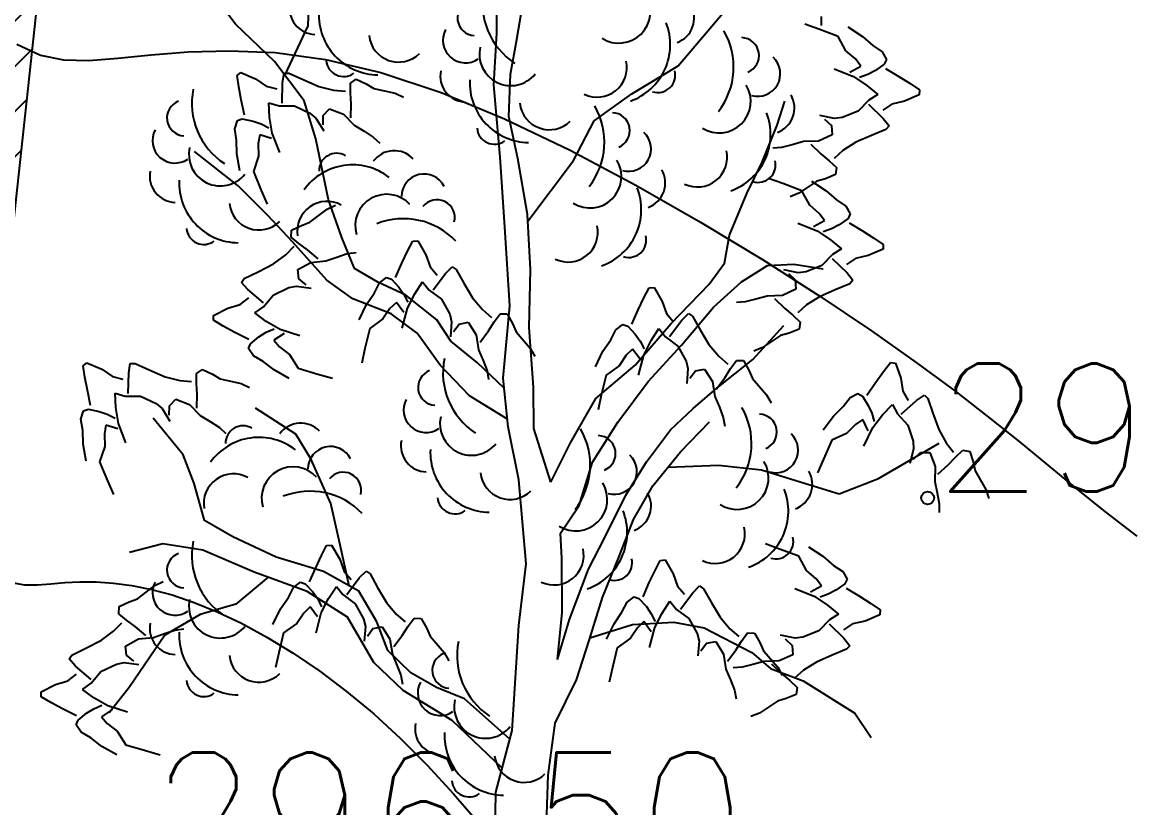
# Model space of a CAD drawing. Extents: x 524954 to 526204, y 9523489 to 9524010.
# Drawn here: x 525961.17 to 525969.87, y 9523764.31 to 9523770.45 of the extents above; entities that cross this region are included whole.
import ezdxf

# ---------------------------------------------------------------- set-up
doc = ezdxf.new("R2010")
doc.units = 0
doc.header["$PDMODE"] = 33
doc.header["$PDSIZE"] = 0.1
doc.linetypes.add('ACAD_ISO12W100', pattern=[21, 12, -3, 0, -3, 0, -3])
for name, color, linetype in [('Arbre', 34, 'ACAD_ISO12W100'), ('Cloture', 7, 'Continuous'), ('CN_01_00', 3, 'Continuous'), ('CN_02_00', 4, 'Continuous'), ('Murs', 1, 'Continuous'), ('TopoAlt', 3, 'Continuous'), ('TOPOJIS', 7, 'Continuous')]:
    doc.layers.add(name, color=color, linetype=linetype)
doc.styles.add('Simplex 1.0', font='Simplex.shx', dxfattribs={"width": 0.99, "height": 1})

# ---------------------------------------------------------------- blocks, each defined once
blk = doc.blocks.new('TCPOINT M')
at = {"color": 0}
blk.add_point((0, 0), dxfattribs=at)
at = {"layer": 'TopoAlt', "style": 'Simplex 1.0', "width": 0.99}
blk.add_attdef('ALT', (0.15, 0.15), '', height=1, dxfattribs=at)
blk = doc.blocks.new('v088')
at = {"linetype": 'Continuous'}
for p, q in [((-1.8121, 9.0349), (-1.7966, 9.483)), ((-0.337, 8.9787), (-0.339, 9.3704)), ((-2.3783, 9.048), (-2.4742, 9.1766)), ((-0.1861, 8.901), (-0.1306, 9.2193)), ((1.08, 8.7222), (1.4442, 9.1527)), ((-2.0737, 8.7558), (-2.3783, 9.048)), ((2.1801, 9.009), (2.0697, 9.0483)), ((2.1964, 9.1077), (2.1964, 9.0385)), ((-1.992, 8.6473), (-1.8121, 9.0349)), ((-0.3597, 8.574), (-0.337, 8.9787)), ((2.3301, 8.953), (2.1801, 9.009)), ((2.4064, 9.0272), (2.519, 8.9533)), ((-0.2308, 8.6575), (-0.1861, 8.901)), ((2.3912, 8.8412), (2.3301, 8.953)), ((2.519, 8.9533), (2.6006, 8.8814)), ((2.6006, 8.8814), (2.6731, 8.832)), ((2.4646, 8.7765), (2.3912, 8.8412)), ((2.6731, 8.832), (2.7077, 8.7725)), ((-1.8434, 8.4497), (-2.0737, 8.7558)), ((0.7177, 8.5032), (1.08, 8.7222)), ((2.2998, 8.7005), (2.4501, 8.6406)), ((2.421, 8.6735), (2.5067, 8.7213)), ((2.5067, 8.7213), (2.4646, 8.7765)), ((2.6907, 8.7368), (2.6207, 8.6861)), ((2.7077, 8.7725), (2.6907, 8.7368)), ((2.7005, 8.7027), (2.8047, 8.6399)), ((-2.3661, 8.6466), (-2.3369, 8.6719)), ((-2.3527, 8.5599), (-2.3661, 8.6466)), ((-2.3369, 8.6719), (-2.2212, 8.6209)), ((-2.2212, 8.6209), (-2.1379, 8.5634)), ((-2.0108, 8.5916), (-1.9993, 8.6654)), ((-1.9993, 8.6654), (-1.9613, 8.6665)), ((-1.9613, 8.6665), (-1.8509, 8.6153)), ((-1.8509, 8.6153), (-1.7269, 8.5617)), ((-1.4801, 8.5879), (-1.4347, 8.6192)), ((-1.4347, 8.6192), (-1.3575, 8.5833)), ((-0.2426, 8.3277), (-0.2308, 8.6575)), ((2.4501, 8.6406), (2.5548, 8.5702)), ((2.5609, 8.6554), (2.4969, 8.632)), ((2.6207, 8.6861), (2.5609, 8.6554)), ((2.8047, 8.6399), (2.8931, 8.5838)), ((-2.3334, 8.4571), (-2.3527, 8.5599)), ((-2.1379, 8.5634), (-2.0557, 8.544)), ((-2.0143, 8.4309), (-2.0108, 8.5916)), ((-1.7269, 8.5617), (-1.6118, 8.5324)), ((-1.6118, 8.5324), (-1.519, 8.5242)), ((-1.4805, 8.509), (-1.4801, 8.5879)), ((-1.3575, 8.5833), (-1.2966, 8.547)), ((-1.2966, 8.547), (-1.1322, 8.5082)), ((-0.3105, 8.0091), (-0.3597, 8.574)), ((2.5548, 8.5702), (2.6402, 8.4985)), ((2.8931, 8.5838), (2.9656, 8.5345)), ((2.9656, 8.5345), (2.9641, 8.4958)), ((-2.3082, 8.3381), (-2.3334, 8.4571)), ((-1.7501, 8.1531), (-1.8434, 8.4497)), ((-1.4754, 8.4248), (-1.4805, 8.509)), ((-1.1322, 8.5082), (-1.066, 8.4775)), ((0.4236, 8.2918), (0.7177, 8.5032)), ((1.8546, 8.2596), (1.9129, 8.4473)), ((2.5697, 8.4555), (2.4865, 8.3693)), ((2.6402, 8.4985), (2.5697, 8.4555)), ((2.8478, 8.4461), (2.749, 8.4244)), ((2.9641, 8.4958), (2.8478, 8.4461)), ((-2.1178, 8.4334), (-2.0382, 8.4112)), ((-2.1118, 8.322), (-2.1178, 8.4334)), ((-2.0382, 8.4112), (-1.9184, 8.4092)), ((-1.9184, 8.4092), (-1.7971, 8.3529)), ((-1.7971, 8.3529), (-1.7497, 8.3134)), ((-1.6931, 8.3341), (-1.643, 8.3873)), ((-1.643, 8.3873), (-1.5356, 8.3441)), ((-1.4776, 8.3159), (-1.4754, 8.4248)), ((2.4865, 8.3693), (2.3625, 8.3191)), ((2.5678, 8.4245), (2.6828, 8.3123)), ((2.749, 8.4244), (2.6787, 8.3776)), ((-2.384, 8.2298), (-2.3641, 8.2956)), ((-2.3641, 8.2956), (-2.3264, 8.3076)), ((-2.3264, 8.3076), (-2.2415, 8.291)), ((-2.2415, 8.291), (-2.1783, 8.2684)), ((-2.1783, 8.2684), (-2.1175, 8.2375)), ((-2.0919, 8.1974), (-2.1118, 8.322)), ((-1.7497, 8.3134), (-1.6897, 8.2145)), ((-1.6937, 8.2606), (-1.6931, 8.3341)), ((-1.5356, 8.3441), (-1.4515, 8.2595)), ((-0.1735, 7.9995), (-0.2426, 8.3277)), ((0.2621, 7.9837), (0.4236, 8.2918)), ((2.3013, 8.3113), (2.188, 8.335)), ((2.2245, 8.3065), (2.2778, 8.2559)), ((2.3625, 8.3191), (2.3013, 8.3113)), ((2.6828, 8.3123), (2.7289, 8.2536)), ((-2.3706, 8.1431), (-2.384, 8.2298)), ((-2.1895, 8.1837), (-2.2011, 8.1153)), ((-2.0961, 8.1537), (-2.1895, 8.1837)), ((-2.0331, 8.0467), (-2.0919, 8.1974)), ((-1.4515, 8.2595), (-1.374, 8.2128)), ((-1.374, 8.2128), (-1.3019, 8.1659)), ((1.7363, 7.971), (1.8546, 8.2596)), ((2.2824, 8.183), (2.1776, 8.1339)), ((2.2778, 8.2559), (2.2824, 8.183)), ((2.591, 8.1793), (2.4672, 8.1253)), ((2.7037, 8.225), (2.591, 8.1793)), ((2.7289, 8.2536), (2.7037, 8.225)), ((-2.3674, 8.0343), (-2.3706, 8.1431)), ((-2.2011, 8.1153), (-2.1982, 8.0174)), ((-1.6531, 7.6763), (-1.7501, 8.1531)), ((-1.3019, 8.1659), (-1.2515, 8.1184)), ((1.9713, 8.1055), (1.8878, 8.0848)), ((2.0584, 8.1303), (1.9713, 8.1055)), ((2.1776, 8.1339), (2.0584, 8.1303)), ((2.1174, 8.1109), (2.1954, 8.0349)), ((2.4672, 8.1253), (2.3672, 8.0611)), ((-2.3581, 7.786), (-2.6995, 8.0525)), ((-2.3445, 7.9016), (-2.3674, 8.0343)), ((-2.1982, 8.0174), (-2.2383, 7.8966)), ((-0.2742, 7.4626), (-0.3105, 8.0091)), ((1.8878, 8.0848), (1.8187, 8.0804)), ((2.1954, 8.0349), (2.2605, 7.9811)), ((2.3672, 8.0611), (2.2979, 7.9989)), ((-0.0959, 7.5596), (-0.1735, 7.9995)), ((-0.0934, 7.5087), (0.2621, 7.9837)), ((1.617, 7.726), (1.7363, 7.971)), ((2.2605, 7.9811), (2.3179, 7.927)), ((2.3179, 7.927), (2.3098, 7.8725)), ((-2.2383, 7.8966), (-2.1768, 7.7487)), ((1.8965, 7.8022), (1.7861, 7.8414)), ((2.2308, 7.8405), (2.1627, 7.8208)), ((2.3098, 7.8725), (2.2308, 7.8405)), ((-2.1294, 7.5544), (-2.3581, 7.786)), ((-2.1768, 7.7487), (-2.1302, 7.6412)), ((2.0465, 7.7461), (1.8965, 7.8022)), ((2.1627, 7.8208), (2.0222, 7.7271)), ((2.1075, 7.6343), (2.0465, 7.7461)), ((2.1227, 7.8203), (2.2353, 7.7465)), ((2.2353, 7.7465), (2.3169, 7.6746)), ((-1.5474, 7.38), (-1.6531, 7.6763)), ((1.4808, 7.3998), (1.617, 7.726)), ((2.0222, 7.7271), (1.9545, 7.6997)), ((2.3169, 7.6746), (2.3894, 7.6252)), ((-1.7972, 7.4997), (-1.6632, 7.6026)), ((-1.6632, 7.6026), (-1.5976, 7.6345)), ((2.1809, 7.5696), (2.1075, 7.6343)), ((2.223, 7.5144), (2.1809, 7.5696)), ((2.3894, 7.6252), (2.424, 7.5657)), ((-1.9323, 7.3471), (-2.1294, 7.5544)), ((-1.8638, 7.4754), (-1.7972, 7.4997)), ((-0.0745, 7.1309), (-0.0959, 7.5596)), ((2.0162, 7.4937), (2.1664, 7.4338)), ((2.1373, 7.4666), (2.223, 7.5144)), ((2.407, 7.5299), (2.337, 7.4793)), ((2.424, 7.5657), (2.407, 7.5299)), ((2.4169, 7.4959), (2.521, 7.4331)), ((-1.9448, 7.3833), (-1.9404, 7.4382)), ((-1.9404, 7.4382), (-1.8638, 7.4754)), ((-0.2365, 6.8477), (-0.2742, 7.4626)), ((1.4418, 7.1813), (1.4808, 7.3998)), ((2.1664, 7.4338), (2.2711, 7.3633)), ((2.2772, 7.4485), (2.2132, 7.4252)), ((2.337, 7.4793), (2.2772, 7.4485)), ((2.521, 7.4331), (2.6094, 7.377)), ((-1.985, 7.2461), (-1.9201, 7.3129)), ((-1.8839, 7.3331), (-1.9448, 7.3833)), ((-1.6648, 7.048), (-1.9323, 7.3471)), ((-1.8154, 7.2839), (-1.8839, 7.3331)), ((-1.4491, 7.1395), (-1.5474, 7.38)), ((-1.0336, 7.2746), (-0.9936, 7.3527)), ((-0.9936, 7.3527), (-0.9551, 7.3561)), ((-0.9551, 7.3561), (-0.8913, 7.2468)), ((2.2711, 7.3633), (2.3565, 7.2916)), ((2.6094, 7.377), (2.6819, 7.3276)), ((2.6819, 7.3276), (2.6805, 7.289)), ((-2.0805, 7.1754), (-1.985, 7.2461)), ((-1.7325, 7.2133), (-1.8154, 7.2839)), ((-1.6722, 7.1979), (-1.587, 7.2285)), ((-1.587, 7.2285), (-1.5051, 7.2548)), ((-1.5051, 7.2548), (-1.4365, 7.2638)), ((-1.0783, 7.18), (-1.0336, 7.2746)), ((-0.8913, 7.2468), (-0.8575, 7.1514)), ((2.286, 7.2486), (2.2028, 7.1624)), ((2.3565, 7.2916), (2.286, 7.2486)), ((2.5641, 7.2392), (2.4653, 7.2176)), ((2.6805, 7.289), (2.5641, 7.2392)), ((-2.2004, 7.1132), (-2.0805, 7.1754)), ((-1.8923, 7.1303), (-1.791, 7.1862)), ((-1.791, 7.1862), (-1.6722, 7.1979)), ((-1.2665, 7.0314), (-1.4491, 7.1395)), ((-1.1277, 7.0688), (-1.0783, 7.18)), ((-0.8575, 7.1514), (-0.8023, 7.0875)), ((-0.7381, 7.0997), (-0.6855, 7.1528)), ((-0.6855, 7.1528), (-0.654, 7.1313)), ((1.3209, 7.0171), (1.4418, 7.1813)), ((1.5755, 7.0348), (1.778, 7.1634)), ((1.778, 7.1634), (1.983, 7.1739)), ((1.983, 7.1739), (2.2139, 7.1352)), ((2.2028, 7.1624), (2.0788, 7.1122)), ((2.2841, 7.2177), (2.3991, 7.1055)), ((2.4653, 7.2176), (2.395, 7.1707)), ((-2.333, 7.0298), (-2.3098, 7.06)), ((-2.3098, 7.06), (-2.2004, 7.1132)), ((-1.8828, 7.0578), (-1.8923, 7.1303)), ((-1.8262, 7.0109), (-1.8828, 7.0578)), ((-1.4628, 6.9029), (-1.6648, 7.048)), ((-1.2526, 7.0255), (-1.1978, 7.0672)), ((-1.1978, 7.0672), (-1.1602, 7.0548)), ((-1.1602, 7.0548), (-1.1012, 6.9916)), ((-0.8351, 6.9716), (-0.7381, 7.0997)), ((-0.654, 7.1313), (-0.5947, 7.0251)), ((-0.0837, 6.6768), (-0.0745, 7.1309)), ((2.0176, 7.1045), (1.9044, 7.1282)), ((1.9408, 7.0996), (1.9941, 7.049)), ((1.9941, 7.049), (1.9988, 6.9761)), ((2.0788, 7.1122), (2.0176, 7.1045)), ((2.3991, 7.1055), (2.4452, 7.0467)), ((2.4452, 7.0467), (2.4201, 7.0181)), ((-2.283, 6.9743), (-2.333, 7.0298)), ((-2.1607, 6.8701), (-2.283, 6.9743)), ((-2.0833, 6.9307), (-1.963, 6.9891)), ((-1.963, 6.9891), (-1.9025, 7.0009)), ((-1.9025, 7.0009), (-1.7879, 6.9849)), ((-1.2925, 6.9474), (-1.2526, 7.0255)), ((-1.0467, 6.9303), (-1.2665, 7.0314)), ((-1.1012, 6.9916), (-1.0633, 6.9361)), ((-0.978, 6.9406), (-0.9175, 7.0343)), ((-0.9175, 7.0343), (-0.8661, 6.9697)), ((-0.8661, 6.9697), (-0.7702, 6.8978)), ((-0.5947, 7.0251), (-0.5257, 6.909)), ((0.8128, 6.9092), (0.8527, 6.9872)), ((0.8527, 6.9872), (0.8913, 6.9906)), ((0.8913, 6.9906), (0.9551, 6.8814)), ((1.0227, 6.7061), (1.3209, 7.0171)), ((1.3557, 6.8374), (1.5755, 7.0348)), ((1.9988, 6.9761), (1.8939, 6.9271)), ((2.3073, 6.9725), (2.1835, 6.9184)), ((2.4201, 7.0181), (2.3073, 6.9725)), ((-2.3415, 6.858), (-2.2745, 6.9095)), ((-2.1606, 6.8391), (-2.0833, 6.9307)), ((-1.1618, 6.7848), (-1.4628, 6.9029)), ((-1.3538, 6.8575), (-1.2925, 6.9474)), ((-1.122, 6.8741), (-1.1715, 6.8255)), ((-1.0639, 6.7951), (-1.122, 6.8741)), ((-1.0633, 6.9361), (-1.0322, 6.8755)), ((-0.8063, 6.7363), (-1.0467, 6.9303)), ((-1.0349, 6.828), (-0.978, 6.9406)), ((-0.7702, 6.8978), (-0.705, 6.781)), ((-0.5257, 6.909), (-0.4496, 6.8178)), ((0.7681, 6.8145), (0.8128, 6.9092)), ((0.9551, 6.8814), (0.9888, 6.786)), ((1.6041, 6.8779), (1.535, 6.8736)), ((1.6876, 6.8986), (1.6041, 6.8779)), ((1.7747, 6.9234), (1.6876, 6.8986)), ((1.8939, 6.9271), (1.7747, 6.9234)), ((1.8337, 6.904), (1.9118, 6.828)), ((2.1835, 6.9184), (2.0835, 6.8543)), ((-2.5514, 6.7723), (-2.4387, 6.8298)), ((-2.4387, 6.8298), (-2.3415, 6.858)), ((-2.228, 6.7914), (-2.1606, 6.8391)), ((-2.1379, 6.7256), (-2.228, 6.7914)), ((-1.413, 6.7366), (-1.3538, 6.8575)), ((-1.1715, 6.8255), (-1.2266, 6.7446)), ((-1.0757, 6.6715), (-1.0349, 6.828)), ((-0.4496, 6.8178), (-0.3793, 6.7567)), ((-0.2869, 6.2807), (-0.2365, 6.8477)), ((0.7187, 6.7034), (0.7681, 6.8145)), ((0.9888, 6.786), (1.0441, 6.7221)), ((1.107, 6.54), (1.3557, 6.8374)), ((1.1083, 6.7343), (1.1609, 6.7873)), ((1.1609, 6.7873), (1.1923, 6.7659)), ((1.9118, 6.828), (1.9768, 6.7743)), ((2.0835, 6.8543), (2.0142, 6.7921)), ((-2.5502, 6.7337), (-2.5514, 6.7723)), ((-2.4746, 6.6893), (-2.5502, 6.7337)), ((-2.0288, 6.6624), (-2.1379, 6.7256)), ((-1.2266, 6.7446), (-1.3299, 6.6702)), ((-0.9597, 6.6336), (-1.1618, 6.7848)), ((-0.6972, 6.5707), (-0.8063, 6.7363)), ((-0.705, 6.781), (-0.6897, 6.7213)), ((-0.6897, 6.7213), (-0.6991, 6.6059)), ((-0.6753, 6.6457), (-0.6318, 6.7049)), ((-0.6318, 6.7049), (-0.56, 6.7185)), ((-0.56, 6.7185), (-0.4983, 6.6206)), ((-0.4022, 6.6506), (-0.357, 6.7218)), ((-0.357, 6.7218), (-0.3104, 6.7855)), ((-0.3104, 6.7855), (-0.2553, 6.7842)), ((-0.2553, 6.7842), (-0.2138, 6.7099)), ((-0.2138, 6.7099), (-0.1857, 6.6447)), ((0.5938, 6.6601), (0.6485, 6.7018)), ((0.6485, 6.7018), (0.6861, 6.6893)), ((0.7433, 6.3831), (1.0227, 6.7061)), ((1.0112, 6.6062), (1.1083, 6.7343)), ((1.1923, 6.7659), (1.2517, 6.6597)), ((1.9768, 6.7743), (2.0342, 6.7201)), ((2.0342, 6.7201), (2.0261, 6.6656)), ((-2.3827, 6.6392), (-2.4746, 6.6893)), ((-2.2745, 6.5836), (-2.3827, 6.6392)), ((-2.1959, 6.6055), (-2.1384, 6.6402)), ((-2.1384, 6.6402), (-2.076, 6.6678)), ((-1.9976, 6.6315), (-2.0798, 6.5781)), ((-1.8748, 6.6127), (-2.0288, 6.6624)), ((-1.3299, 6.6702), (-1.3669, 6.5144)), ((-0.7803, 6.3824), (-0.9597, 6.6336)), ((-0.4983, 6.6206), (-0.4798, 6.5027)), ((-0.4679, 6.5637), (-0.4022, 6.6506)), ((-0.1857, 6.6447), (-0.0753, 6.5169)), ((-0.0491, 6.2111), (-0.0837, 6.6768)), ((0.5538, 6.582), (0.5938, 6.6601)), ((0.6861, 6.6893), (0.7451, 6.6262)), ((0.7451, 6.6262), (0.7831, 6.5707)), ((0.8684, 6.5752), (0.9289, 6.6689)), ((0.9289, 6.6689), (0.9803, 6.6043)), ((1.2517, 6.6597), (1.3207, 6.5436)), ((1.6628, 6.4272), (1.906, 6.6935)), ((1.879, 6.6139), (1.7385, 6.5203)), ((1.9472, 6.6337), (1.879, 6.6139)), ((2.0261, 6.6656), (1.9472, 6.6337)), ((-2.2769, 6.5134), (-2.2624, 6.5503)), ((-2.2624, 6.5503), (-2.1959, 6.6055)), ((-2.0798, 6.5781), (-2.0342, 6.5259)), ((-2.0342, 6.5259), (-1.9565, 6.4662)), ((-0.4884, 6.4009), (-0.6972, 6.5707)), ((0.4926, 6.4921), (0.5538, 6.582)), ((0.7831, 6.5707), (0.8142, 6.5101)), ((0.8114, 6.4626), (0.8684, 6.5752)), ((0.8455, 6.2546), (1.107, 6.54)), ((0.9803, 6.6043), (1.0762, 6.5324)), ((1.0762, 6.5324), (1.1414, 6.4156)), ((1.3207, 6.5436), (1.3968, 6.4523)), ((-2.2384, 6.4564), (-2.2769, 6.5134)), ((-2.1628, 6.412), (-2.2384, 6.4564)), ((-1.9565, 6.4662), (-1.8881, 6.3588)), ((-1.3669, 6.5144), (-1.3922, 6.3999)), ((-0.4798, 6.5027), (-0.4444, 6.4194)), ((-0.0753, 6.5169), (-0.0397, 6.4532)), ((0.4333, 6.3712), (0.4926, 6.4921)), ((0.6749, 6.4601), (0.6198, 6.3792)), ((0.7244, 6.5087), (0.6749, 6.4601)), ((0.7824, 6.4297), (0.7244, 6.5087)), ((0.7707, 6.306), (0.8114, 6.4626)), ((1.3968, 6.4523), (1.4671, 6.3913)), ((1.7385, 6.5203), (1.6708, 6.4929)), ((-3.5682, 6.3771), (-3.539, 6.4025)), ((-3.5548, 6.2904), (-3.5682, 6.3771)), ((-3.539, 6.4025), (-3.4232, 6.3514)), ((-3.4232, 6.3514), (-3.3399, 6.2939)), ((-3.2129, 6.3221), (-3.2014, 6.3959)), ((-3.2014, 6.3959), (-3.1633, 6.397)), ((-3.1633, 6.397), (-3.053, 6.3458)), ((-2.0765, 6.3457), (-2.1628, 6.412)), ((-1.8881, 6.3588), (-1.7347, 6.313)), ((-0.5514, 6.1446), (-0.7803, 6.3824)), ((-0.2789, 6.2036), (-0.4884, 6.4009)), ((-0.4444, 6.4194), (-0.4135, 6.3391)), ((0.4379, 6.1217), (0.7433, 6.3831)), ((0.6198, 6.3792), (0.5164, 6.3047)), ((1.1414, 6.4156), (1.1567, 6.3559)), ((1.1567, 6.3559), (1.1472, 6.2405)), ((1.2146, 6.3394), (1.2864, 6.3531)), ((1.2864, 6.3531), (1.3481, 6.2552)), ((1.3814, 6.2037), (1.6628, 6.4272)), ((1.4442, 6.2852), (1.4894, 6.3564)), ((1.4894, 6.3564), (1.536, 6.4201)), ((1.536, 6.4201), (1.5911, 6.4188)), ((1.5911, 6.4188), (1.6326, 6.3444)), ((2.6849, 6.3343), (2.7388, 6.4036)), ((2.7388, 6.4036), (2.7772, 6.3997)), ((2.7772, 6.3997), (2.8196, 6.2805)), ((-3.5355, 6.1876), (-3.5548, 6.2904)), ((-3.3399, 6.2939), (-3.2577, 6.2746)), ((-3.2164, 6.1615), (-3.2129, 6.3221)), ((-3.053, 6.3458), (-2.929, 6.2922)), ((-2.929, 6.2922), (-2.8139, 6.2629)), ((-2.6826, 6.2395), (-2.6821, 6.3185)), ((-2.6821, 6.3185), (-2.6368, 6.3497)), ((-2.6368, 6.3497), (-2.5596, 6.3138)), ((-2.5596, 6.3138), (-2.4986, 6.2775)), ((-2.4986, 6.2775), (-2.3343, 6.2387)), ((-1.9592, 6.2797), (-2.0765, 6.3457)), ((-1.7347, 6.313), (-1.6219, 6.2812)), ((-0.4135, 6.3391), (-0.4006, 6.2711)), ((-0.2479, 5.9022), (-0.2869, 6.2807)), ((0.5164, 6.3047), (0.4795, 6.1489)), ((1.171, 6.2803), (1.2146, 6.3394)), ((1.3784, 6.1983), (1.4442, 6.2852)), ((1.6326, 6.3444), (1.6606, 6.2793)), ((1.6606, 6.2793), (1.771, 6.1515)), ((2.6234, 6.2497), (2.6849, 6.3343)), ((2.8196, 6.2805), (2.8349, 6.1805)), ((-3.5103, 6.0686), (-3.5355, 6.1876)), ((-2.8139, 6.2629), (-2.7211, 6.2547)), ((-2.6774, 6.1553), (-2.6826, 6.2395)), ((-2.3343, 6.2387), (-2.2681, 6.208)), ((-0.0486, 5.8877), (-0.0491, 6.2111)), ((0.6096, 5.9388), (0.8455, 6.2546)), ((1.1982, 6.0444), (1.3814, 6.2037)), ((1.3481, 6.2552), (1.3665, 6.1373)), ((2.5541, 6.1497), (2.6234, 6.2497)), ((2.8349, 6.1805), (2.8773, 6.1074)), ((-3.3198, 6.1639), (-3.2403, 6.1417)), ((-3.3139, 6.0525), (-3.3198, 6.1639)), ((-3.2403, 6.1417), (-3.1205, 6.1398)), ((-3.1205, 6.1398), (-2.9991, 6.0834)), ((-2.8952, 6.0647), (-2.845, 6.1178)), ((-2.845, 6.1178), (-2.7377, 6.0747)), ((-2.6797, 6.0464), (-2.6774, 6.1553)), ((-0.2539, 5.9607), (-0.5514, 6.1446)), ((0.2399, 5.7756), (0.4379, 6.1217)), ((0.4795, 6.1489), (0.4542, 6.0345)), ((1.3665, 6.1373), (1.4019, 6.054)), ((1.771, 6.1515), (1.8066, 6.0878)), ((2.3695, 6.0612), (2.4234, 6.1305)), ((2.4234, 6.1305), (2.4849, 6.1612)), ((2.4849, 6.1612), (2.5195, 6.142)), ((2.5195, 6.142), (2.5657, 6.0689)), ((2.8234, 5.9997), (2.9427, 6.1074)), ((2.9427, 6.1074), (3.0042, 6.1497)), ((3.0042, 6.1497), (3.0311, 6.1228)), ((3.0311, 6.1228), (3.0696, 6.0074)), ((-3.5861, 5.9603), (-3.5662, 6.0262)), ((-3.5662, 6.0262), (-3.5284, 6.0381)), ((-3.5284, 6.0381), (-3.4436, 6.0215)), ((-3.4436, 6.0215), (-3.3804, 5.9989)), ((-3.294, 5.9279), (-3.3139, 6.0525)), ((-2.9991, 6.0834), (-2.9517, 6.044)), ((-2.9517, 6.044), (-2.8917, 5.945)), ((-2.8958, 5.9912), (-2.8952, 6.0647)), ((-2.7377, 6.0747), (-2.6536, 5.99)), ((-1.9071, 5.8427), (-2.2223, 6.0475)), ((1.0213, 5.879), (1.1982, 6.0444)), ((1.4019, 6.054), (1.4328, 5.9737)), ((2.2926, 5.9843), (2.3695, 6.0612)), ((2.5657, 6.0689), (2.5926, 6.0074)), ((2.5926, 6.0074), (2.6118, 5.942)), ((2.6772, 5.9958), (2.7542, 6.0766)), ((2.7542, 6.0766), (2.7926, 6.0035)), ((2.7926, 6.0035), (2.8734, 5.9151)), ((3.0696, 6.0074), (3.1158, 5.8804)), ((-3.5727, 5.8736), (-3.5861, 5.9603)), ((-3.3804, 5.9989), (-3.3196, 5.968)), ((-3.2352, 5.7773), (-3.294, 5.9279)), ((-2.7868, 5.6812), (-3.0229, 5.9686)), ((-2.6536, 5.99), (-2.576, 5.9433)), ((-2.576, 5.9433), (-2.5039, 5.8964)), ((0.4109, 5.6237), (0.6096, 5.9388)), ((1.0995, 5.7065), (1.3247, 5.9413)), ((1.4328, 5.9737), (1.4458, 5.9057)), ((2.2118, 5.8766), (2.2926, 5.9843)), ((2.4657, 5.9189), (2.3964, 5.8497)), ((2.5234, 5.9574), (2.4657, 5.9189)), ((2.5657, 5.8689), (2.5234, 5.9574)), ((2.6003, 5.8958), (2.6772, 5.9958)), ((-3.5695, 5.7648), (-3.5727, 5.8736)), ((-3.3915, 5.9142), (-3.4031, 5.8459)), ((-3.4031, 5.8459), (-3.4003, 5.748)), ((-3.2981, 5.8843), (-3.3915, 5.9142)), ((-2.5039, 5.8964), (-2.4536, 5.8489)), ((-1.7911, 5.6523), (-1.9071, 5.8427)), ((-0.1646, 5.4873), (-0.2479, 5.9022)), ((0.0846, 5.4676), (-0.0486, 5.8877)), ((0.8338, 5.6263), (1.0213, 5.879)), ((2.3964, 5.8497), (2.281, 5.7958)), ((2.5311, 5.7497), (2.6003, 5.8958)), ((2.8734, 5.9151), (2.9157, 5.7881)), ((3.1158, 5.8804), (3.1734, 5.7766)), ((-3.5466, 5.6322), (-3.5695, 5.7648)), ((-3.4003, 5.748), (-3.4403, 5.6271)), ((0.0846, 5.4676), (0.2399, 5.7756)), ((2.281, 5.7958), (2.2156, 5.6496)), ((2.6462, 5.4963), (3.1193, 5.7735)), ((2.9157, 5.7881), (2.9196, 5.7266)), ((3.1734, 5.7766), (3.2311, 5.7035)), ((-2.7013, 5.4591), (-2.7868, 5.6812)), ((0.8812, 5.4407), (1.0995, 5.7065)), ((2.9196, 5.7266), (2.8888, 5.615)), ((2.9196, 5.6496), (2.9734, 5.6996)), ((2.9734, 5.6996), (3.0465, 5.6996)), ((3.0465, 5.6996), (3.0888, 5.5919)), ((3.1888, 5.6035), (3.2465, 5.665)), ((3.2465, 5.665), (3.3042, 5.7189)), ((3.3042, 5.7189), (3.3581, 5.7073)), ((3.3581, 5.7073), (3.385, 5.6266)), ((-3.4403, 5.6271), (-3.3789, 5.4792)), ((-1.6346, 5.3011), (-1.7911, 5.6523)), ((0.3061, 5.2857), (0.4109, 5.6237)), ((0.6713, 5.3679), (0.8338, 5.6263)), ((1.0006, 5.5861), (1.394, 5.6007)), ((1.394, 5.6007), (1.7306, 5.5642)), ((2.2156, 5.6496), (2.1695, 5.5419)), ((3.0888, 5.5919), (3.085, 5.4727)), ((3.1081, 5.5304), (3.1888, 5.6035)), ((3.385, 5.6266), (3.4004, 5.5573)), ((-0.1073, 4.8293), (-0.1646, 5.4873)), ((1.7306, 5.5642), (1.9997, 5.4827)), ((1.9997, 5.4827), (2.3377, 5.3779)), ((2.3377, 5.3779), (2.6462, 5.4963)), ((3.4004, 5.5573), (3.485, 5.4112)), ((-3.3789, 5.4792), (-3.3323, 5.3717)), ((-2.6206, 5.1685), (-2.7013, 5.4591)), ((0.7312, 5.1764), (0.8812, 5.4407)), ((3.085, 5.4727), (3.1042, 5.3842)), ((3.485, 5.4112), (3.5081, 5.3419)), ((0.5102, 5.0412), (0.6713, 5.3679)), ((3.1042, 5.3842), (3.1196, 5.2996)), ((-1.5592, 4.9668), (-1.6346, 5.3011)), ((0.1613, 5.0712), (0.3061, 5.2857)), ((3.1196, 5.2996), (3.1196, 5.2304)), ((-2.4003, 5.0425), (-2.6206, 5.1685)), ((0.6191, 4.888), (0.7312, 5.1764)), ((0.1717, 4.8724), (0.1613, 5.0712)), ((-2.9464, 4.9876), (-3.2062, 4.92)), ((-2.6344, 4.9381), (-2.9464, 4.9876)), ((-2.0611, 4.8817), (-2.4003, 5.0425)), ((-1.7068, 4.8945), (-1.6668, 4.9726)), ((-1.6668, 4.9726), (-1.6283, 4.976)), ((-1.6283, 4.976), (-1.5645, 4.8667)), ((-1.4917, 4.6586), (-1.5592, 4.9668)), ((0.3786, 4.7897), (0.5102, 5.0412)), ((1.8724, 4.9461), (1.762, 4.9854)), ((2.0987, 4.9642), (2.2113, 4.8904)), ((-2.2328, 4.7662), (-2.6344, 4.9381)), ((-1.6919, 4.7713), (-2.0611, 4.8817)), ((-1.7514, 4.7999), (-1.7068, 4.8945)), ((0.1743, 4.4496), (0.1717, 4.8724)), ((0.489, 4.5681), (0.6191, 4.888)), ((2.0224, 4.89), (1.8724, 4.9461)), ((2.0834, 4.7783), (2.0224, 4.89)), ((2.2113, 4.8904), (2.2929, 4.8185)), ((-1.8008, 4.6887), (-1.7514, 4.7999)), ((-1.5645, 4.8667), (-1.5307, 4.7714)), ((-0.1657, 4.3492), (-0.1073, 4.8293)), ((0.2314, 4.3948), (0.3786, 4.7897)), ((0.8993, 4.7791), (0.9393, 4.8572)), ((0.9393, 4.8572), (0.9778, 4.8606)), ((0.9778, 4.8606), (1.0416, 4.7513)), ((2.2929, 4.8185), (2.3654, 4.7691)), ((-2.1227, 4.7254), (-2.3768, 4.5144)), ((-1.8192, 4.6131), (-2.2328, 4.7662)), ((-1.415, 4.6154), (-1.6919, 4.7713)), ((-1.5307, 4.7714), (-1.4755, 4.7074)), ((-1.5083, 4.5916), (-1.4112, 4.7196)), ((-1.4112, 4.7196), (-1.3587, 4.7727)), ((-1.3587, 4.7727), (-1.3272, 4.7513)), ((-1.3272, 4.7513), (-1.2679, 4.6451)), ((0.8546, 4.6845), (0.8993, 4.7791)), ((1.0416, 4.7513), (1.0754, 4.656)), ((2.1569, 4.7135), (2.0834, 4.7783)), ((2.1989, 4.6584), (2.1569, 4.7135)), ((2.3654, 4.7691), (2.4, 4.7096)), ((2.4, 4.7096), (2.383, 4.6739)), ((-3.1435, 4.5571), (-3.0095, 4.66)), ((-3.0095, 4.66), (-2.9439, 4.6918)), ((-1.9657, 4.5674), (-1.9257, 4.6454)), ((-1.9257, 4.6454), (-1.871, 4.6871)), ((-1.871, 4.6871), (-1.8334, 4.6747)), ((-1.8334, 4.6747), (-1.7744, 4.6115)), ((-1.5041, 4.4145), (-1.8192, 4.6131)), ((-1.7744, 4.6115), (-1.7365, 4.5561)), ((-1.6512, 4.5605), (-1.5907, 4.6542)), ((-1.5907, 4.6542), (-1.5392, 4.5896)), ((-1.2732, 4.3758), (-1.415, 4.6154)), ((-1.2679, 4.6451), (-1.1988, 4.529)), ((0.8053, 4.5733), (0.8546, 4.6845)), ((1.0754, 4.656), (1.1306, 4.592)), ((1.1948, 4.6042), (1.2474, 4.6573)), ((1.2474, 4.6573), (1.2789, 4.6359)), ((1.2789, 4.6359), (1.3382, 4.5297)), ((1.9921, 4.6376), (2.1424, 4.5777)), ((2.1133, 4.6106), (2.1989, 4.6584)), ((2.3129, 4.6232), (2.2532, 4.5924)), ((2.383, 4.6739), (2.3129, 4.6232)), ((2.3928, 4.6398), (2.497, 4.577)), ((-3.2867, 4.4956), (-3.2101, 4.5328)), ((-3.2101, 4.5328), (-3.1435, 4.5571)), ((-2.0269, 4.4774), (-1.9657, 4.5674)), ((-1.7365, 4.5561), (-1.7054, 4.4954)), ((-1.7081, 4.4479), (-1.6512, 4.5605)), ((-1.5392, 4.5896), (-1.4434, 4.5178)), ((-1.1988, 4.529), (-1.1228, 4.4377)), ((0.3841, 4.2301), (0.489, 4.5681)), ((0.6404, 4.452), (0.6804, 4.53)), ((0.6804, 4.53), (0.7351, 4.5718)), ((0.7351, 4.5718), (0.7727, 4.5593)), ((0.7727, 4.5593), (0.8317, 4.4961)), ((0.9549, 4.4451), (1.0154, 4.5388)), ((1.0154, 4.5388), (1.0668, 4.4742)), ((1.0978, 4.4762), (1.1948, 4.6042)), ((1.3382, 4.5297), (1.4072, 4.4136)), ((2.1424, 4.5777), (2.247, 4.5072)), ((2.2532, 4.5924), (2.1892, 4.5691)), ((2.497, 4.577), (2.5853, 4.5209)), ((-3.2911, 4.4407), (-3.2867, 4.4956)), ((-3.2303, 4.3905), (-3.2911, 4.4407)), ((-2.3768, 4.5144), (-2.655, 4.434)), ((-2.0862, 4.3565), (-2.0269, 4.4774)), ((-1.8447, 4.4455), (-1.8998, 4.3645)), ((-1.7952, 4.494), (-1.8447, 4.4455)), ((-1.7371, 4.415), (-1.7952, 4.494)), ((-1.7488, 4.2914), (-1.7081, 4.4479)), ((-1.4434, 4.5178), (-1.3781, 4.401)), ((-1.1228, 4.4377), (-1.0524, 4.3767)), ((0.1384, 4.0819), (0.1743, 4.4496)), ((0.5791, 4.362), (0.6404, 4.452)), ((0.8317, 4.4961), (0.8696, 4.4407)), ((0.8696, 4.4407), (0.9007, 4.38)), ((0.898, 4.3325), (0.9549, 4.4451)), ((1.0668, 4.4742), (1.1627, 4.4024)), ((2.247, 4.5072), (2.3325, 4.4356)), ((2.5853, 4.5209), (2.6578, 4.4715)), ((2.6578, 4.4715), (2.6564, 4.4329)), ((-3.3314, 4.3035), (-3.2664, 4.3702)), ((-3.1617, 4.3413), (-3.2303, 4.3905)), ((-2.655, 4.434), (-2.9315, 4.2727)), ((-1.8998, 4.3645), (-2.0031, 4.2901)), ((-1.2976, 4.0581), (-1.5041, 4.4145)), ((-1.3781, 4.401), (-1.3629, 4.3412)), ((-1.1877, 4.1537), (-1.2732, 4.3758)), ((-1.0302, 4.3418), (-0.9835, 4.4054)), ((-0.9835, 4.4054), (-0.9285, 4.4041)), ((-0.9285, 4.4041), (-0.8869, 4.3298)), ((0.1384, 4.0819), (0.2314, 4.3948)), ((0.3911, 4.2526), (0.7235, 4.3553)), ((0.5199, 4.2411), (0.5791, 4.362)), ((0.7235, 4.3553), (1.0465, 4.3745)), ((0.8109, 4.3786), (0.7614, 4.3301)), ((0.869, 4.2996), (0.8109, 4.3786)), ((1.0465, 4.3745), (1.2838, 4.3297)), ((1.1627, 4.4024), (1.228, 4.2856)), ((1.4072, 4.4136), (1.4833, 4.3223)), ((2.262, 4.3926), (2.1788, 4.3064)), ((2.2601, 4.3616), (2.3751, 4.2494)), ((2.3325, 4.4356), (2.262, 4.3926)), ((2.4412, 4.3615), (2.371, 4.3146)), ((2.5401, 4.3831), (2.4412, 4.3615)), ((2.6564, 4.4329), (2.5401, 4.3831)), ((-3.4268, 4.2328), (-3.3314, 4.3035)), ((-2.9315, 4.2727), (-3.209, 3.8627)), ((-3.0788, 4.2707), (-3.1617, 4.3413)), ((-3.0186, 4.2553), (-2.9333, 4.2859)), ((-2.9333, 4.2859), (-2.8514, 4.3121)), ((-2.8514, 4.3121), (-2.7828, 4.3211)), ((-2.0031, 4.2901), (-2.0401, 4.1343)), ((-1.3629, 4.3412), (-1.3723, 4.2259)), ((-1.3485, 4.2656), (-1.3049, 4.3248)), ((-1.3049, 4.3248), (-1.2331, 4.3384)), ((-1.2331, 4.3384), (-1.1715, 4.2405)), ((-1.1411, 4.1837), (-1.0754, 4.2705)), ((-1.0754, 4.2705), (-1.0302, 4.3418)), ((-0.8869, 4.3298), (-0.8589, 4.2646)), ((-0.8589, 4.2646), (-0.7485, 4.1368)), ((-0.2169, 3.5272), (-0.1657, 4.3492)), ((0.7614, 4.3301), (0.7063, 4.2491)), ((0.8572, 4.176), (0.898, 4.3325)), ((1.228, 4.2856), (1.2432, 4.2258)), ((1.2838, 4.3297), (1.6547, 4.1385)), ((1.4833, 4.3223), (1.5536, 4.2613)), ((1.5759, 4.2264), (1.6226, 4.29)), ((1.6226, 4.29), (1.6776, 4.2887)), ((1.6776, 4.2887), (1.7191, 4.2144)), ((1.9936, 4.2484), (1.8803, 4.2721)), ((2.1788, 4.3064), (2.0548, 4.2561)), ((-3.5467, 4.1705), (-3.4268, 4.2328)), ((-3.2386, 4.1877), (-3.1373, 4.2436)), ((-3.2291, 4.1152), (-3.2386, 4.1877)), ((-3.1373, 4.2436), (-3.0186, 4.2553)), ((-1.1715, 4.2405), (-1.153, 4.1227)), ((0.2848, 3.9233), (0.3841, 4.2301)), ((0.7063, 4.2491), (0.603, 4.1747)), ((1.2432, 4.2258), (1.2338, 4.1105)), ((1.2576, 4.1502), (1.3011, 4.2094)), ((1.3011, 4.2094), (1.373, 4.223)), ((1.373, 4.223), (1.4346, 4.1251)), ((1.5307, 4.1551), (1.5759, 4.2264)), ((1.7191, 4.2144), (1.7472, 4.1493)), ((1.9168, 4.2436), (1.9701, 4.193)), ((1.9701, 4.193), (1.9747, 4.12)), ((2.0548, 4.2561), (1.9936, 4.2484)), ((2.3751, 4.2494), (2.4212, 4.1906)), ((2.4212, 4.1906), (2.396, 4.1621)), ((-3.6793, 4.0872), (-3.6561, 4.1174)), ((-3.6561, 4.1174), (-3.5467, 4.1705)), ((-3.1725, 4.0683), (-3.2291, 4.1152)), ((-2.0401, 4.1343), (-2.0653, 4.0199)), ((-1.0099, 3.9771), (-1.1877, 4.1537)), ((-1.153, 4.1227), (-1.1176, 4.0393)), ((-0.7485, 4.1368), (-0.7129, 4.0731)), ((0.603, 4.1747), (0.566, 4.0189)), ((1.4346, 4.1251), (1.4531, 4.0073)), ((1.465, 4.0683), (1.5307, 4.1551)), ((1.6547, 4.1385), (1.8004, 4.0109)), ((1.7472, 4.1493), (1.8576, 4.0214)), ((1.9747, 4.12), (1.8699, 4.071)), ((2.2833, 4.1164), (2.1595, 4.0623)), ((2.396, 4.1621), (2.2833, 4.1164)), ((-3.6294, 4.0317), (-3.6793, 4.0872)), ((-3.5071, 3.9275), (-3.6294, 4.0317)), ((-3.4297, 3.988), (-3.3093, 4.0465)), ((-3.3093, 4.0465), (-3.2488, 4.0583)), ((-3.2488, 4.0583), (-3.1342, 4.0423)), ((-1.0692, 3.839), (-1.2976, 4.0581)), ((-1.1176, 4.0393), (-1.0867, 3.9591)), ((0.566, 4.0189), (0.5407, 3.9045)), ((1.4531, 4.0073), (1.4885, 3.9239)), ((1.5801, 4.0219), (1.511, 4.0175)), ((1.6636, 4.0426), (1.5801, 4.0219)), ((1.7506, 4.0673), (1.6636, 4.0426)), ((1.8699, 4.071), (1.7506, 4.0673)), ((1.8004, 4.0109), (2.0573, 3.9168)), ((1.8097, 4.0479), (1.8877, 3.9719)), ((1.8576, 4.0214), (1.8932, 3.9577)), ((2.1595, 4.0623), (2.0595, 3.9982)), ((-3.785, 3.8871), (-3.6878, 3.9154)), ((-3.6878, 3.9154), (-3.6208, 3.9668)), ((-3.5069, 3.8964), (-3.4297, 3.988)), ((-1.0867, 3.9591), (-1.0738, 3.891)), ((-0.8085, 3.8631), (-1.0099, 3.9771)), ((0.1177, 3.584), (0.2848, 3.9233)), ((1.4885, 3.9239), (1.5194, 3.8437)), ((1.8877, 3.9719), (1.9528, 3.9182)), ((1.9528, 3.9182), (2.0102, 3.864)), ((2.0595, 3.9982), (1.9902, 3.936)), ((2.0573, 3.9168), (2.4606, 3.664)), ((-3.8977, 3.8297), (-3.785, 3.8871)), ((-3.8965, 3.791), (-3.8977, 3.8297)), ((-3.5743, 3.8488), (-3.5069, 3.8964)), ((-3.4842, 3.783), (-3.5743, 3.8488)), ((-3.209, 3.8627), (-3.3666, 3.6666)), ((-0.6849, 3.6045), (-1.0692, 3.839)), ((-0.589, 3.7744), (-0.8085, 3.8631)), ((1.5194, 3.8437), (1.5323, 3.7756)), ((2.0102, 3.864), (2.002, 3.8096)), ((-3.8209, 3.7466), (-3.8965, 3.791)), ((-3.729, 3.6966), (-3.8209, 3.7466)), ((-3.3751, 3.7197), (-3.4842, 3.783)), ((-0.2343, 3.4611), (-0.589, 3.7744)), ((1.855, 3.7579), (1.7144, 3.6642)), ((1.9231, 3.7776), (1.855, 3.7579)), ((2.002, 3.8096), (1.9231, 3.7776)), ((-3.6208, 3.641), (-3.729, 3.6966)), ((-3.6087, 3.6076), (-3.5422, 3.6629)), ((-3.5422, 3.6629), (-3.4847, 3.6976)), ((-3.4847, 3.6976), (-3.4223, 3.7252)), ((-3.3439, 3.6889), (-3.4261, 3.6355)), ((-3.2212, 3.6701), (-3.3751, 3.7197)), ((1.7144, 3.6642), (1.6468, 3.6368)), ((2.4606, 3.664), (2.589, 3.4739)), ((-3.6232, 3.5708), (-3.6087, 3.6076)), ((-3.5847, 3.5138), (-3.6232, 3.5708)), ((-3.4261, 3.6355), (-3.3805, 3.5833)), ((-3.3805, 3.5833), (-3.3028, 3.5236)), ((-0.2941, 3.234), (-0.6849, 3.6045)), ((0.064, 3.1786), (0.1177, 3.584)), ((-3.5091, 3.4694), (-3.5847, 3.5138)), ((-3.3028, 3.5236), (-3.2344, 3.4162)), ((-0.3436, 3.0457), (-0.2169, 3.5272)), ((-3.4228, 3.4031), (-3.5091, 3.4694)), ((-3.3055, 3.337), (-3.4228, 3.4031)), ((-3.2344, 3.4162), (-3.081, 3.3703)), ((-3.081, 3.3703), (-2.9682, 3.3386)), ((0.0445, 2.6247), (0.064, 3.1786)), ((-0.3518, 2.5418), (-0.3436, 3.0457))]:
    blk.add_line(p, q, dxfattribs=at)
for centre, major_axis, start_param, end_param in [((0.1148, 9.2139), (-0.3995, 0.3995), 0.587708, 1.773422), ((-0.5045, 9.0993), (0.099, 0.099), 1.149268, 3.862844), ((0.617, 9.1466), (-0.1741, 0.1741), 1.793126, 4.475865), ((-1.7527, 9.1724), (-0.1445, 0.1445), 0.590553, 2.325666), ((-1.2605, 9.1191), (0.3298, 0.3298), 2.307735, 3.914618), ((1.0008, 9.0963), (-0.1445, 0.1445), 2.713295, 4.448408), ((0.5518, 8.8878), (-0.3298, 0.3298), 2.69514, 4.302022), ((-0.5819, 8.9225), (0.1246, 0.1246), 1.864761, 4.52862), ((0.9486, 8.7133), (-0.3995, 0.3995), 3.265538, 4.451253), ((-1.1039, 8.9843), (0.1641, 0.1641), 2.463212, 4.701636), ((1.5719, 8.8034), (0.099, 0.099), 4.31771, 7.031286), ((-0.2273, 8.8143), (0.1741, 0.1741), 2.133893, 4.816631), ((1.7019, 8.6608), (0.1246, 0.1246), 3.651933, 6.315792), ((-1.5338, 8.7756), (0.0964, 0.0964), 2.435534, 4.557933), ((0.4467, 8.71), (-0.1641, 0.1641), 1.908121, 4.146545), ((-0.5746, 8.6435), (0.1445, 0.1445), 2.161349, 3.896462), ((-0.0825, 8.5902), (0.3298, 0.3298), 2.307735, 3.914618), ((0.9208, 8.6502), (0.0964, 0.0964), 3.62262, 5.745019), ((-2.1547, 8.4302), (0.3995, 0.3995), 2.158504, 3.344219), ((1.4008, 8.4446), (0.1741, 0.1741), 3.363922, 6.046661), ((-2.774, 8.3155), (-0.099, 0.099), -0.421529, 2.292047), ((1.7845, 8.3943), (-0.1445, 0.1445), 2.713295, 4.448408), ((0.0741, 8.4554), (0.1641, 0.1641), 2.463212, 4.701636), ((-0.0612, 8.1267), (-0.3995, 0.3995), 3.265538, 4.451253), ((0.5622, 8.2168), (0.099, 0.099), 4.31771, 7.031286), ((1.3355, 8.1858), (-0.3298, 0.3298), 2.69514, 4.302022), ((-2.8514, 8.1388), (-0.1246, 0.1246), 0.293965, 2.957824), ((-0.3558, 8.2467), (0.0964, 0.0964), 2.435534, 4.557933), ((0.6922, 8.0742), (-0.1246, 0.1246), 2.081137, 4.744996), ((-2.4968, 8.0306), (0.1741, 0.1741), 2.133893, 4.816631), ((-1.5891, 7.9031), (0.0964, 0.0964), 0.254619, 2.377018), ((-1.1385, 7.8551), (-0.1445, 0.1445), 4.692823, 6.427936), ((1.2305, 8.008), (0.1641, 0.1641), 3.478918, 5.717341), ((-1.4642, 7.4823), (0.3298, 0.3298), 0.12682, 1.733702), ((0.391, 7.858), (0.1741, 0.1741), 3.363922, 6.046661), ((1.7045, 7.9482), (-0.0964, 0.0964), 2.051824, 4.174223), ((-2.8441, 7.8598), (-0.1445, 0.1445), 0.590553, 2.325666), ((-0.9057, 7.7012), (0.1246, 0.1246), 5.967031, 8.63089), ((0.7748, 7.8077), (-0.1445, 0.1445), 2.713295, 4.448408), ((-2.352, 7.8064), (0.3298, 0.3298), 2.307735, 3.914618), ((-1.1975, 7.4726), (-0.1741, 0.1741), 4.665366, 7.348105), ((0.3258, 7.5992), (0.3298, 0.3298), 4.265936, 5.872819), ((-1.6643, 7.4312), (-0.1641, 0.1641), -1.288499, 0.949924), ((-0.8052, 7.5365), (-0.099, 0.099), 3.680741, 6.394318), ((-2.1954, 7.6717), (0.1641, 0.1641), 2.463212, 4.701636), ((-1.0661, 6.9632), (-0.3995, 0.3995), 4.689978, 5.875693), ((-2.6253, 7.463), (0.0964, 0.0964), 2.435534, 4.557933), ((0.2207, 7.4214), (0.1641, 0.1641), 3.478918, 5.717341), ((0.6948, 7.3616), (-0.0964, 0.0964), 2.051824, 4.174223), ((-0.1929, 6.3242), (-0.3995, 0.3995), 0.587708, 1.773422), ((-0.8122, 6.2095), (-0.099, 0.099), -0.421529, 2.292047), ((-0.8896, 6.0328), (0.1246, 0.1246), 1.864761, 4.52862), ((1.088, 5.7707), (-0.3995, 0.3995), 3.265538, 4.451253), ((-1.8693, 5.7251), (0.1445, 0.1445), 6.263619, 7.998733), ((-0.535, 5.9246), (0.1741, 0.1741), 2.133893, 4.816631), ((1.7113, 5.8608), (0.099, 0.099), 4.31771, 7.031286), ((-2.1951, 5.3523), (0.3298, 0.3298), 0.12682, 1.733702), ((-2.32, 5.773), (0.0964, 0.0964), 0.254619, 2.377018), ((-0.1718, 5.6024), (0.3995, 0.3995), 4.836335, 6.022049), ((0.4516, 5.6925), (0.099, 0.099), 4.31771, 7.031286), ((1.8413, 5.7182), (-0.1246, 0.1246), 2.081137, 4.744996), ((-1.6366, 5.5711), (-0.1246, 0.1246), 4.396235, 7.060094), ((-0.8824, 5.7538), (-0.1445, 0.1445), 0.590553, 2.325666), ((-0.3902, 5.7004), (0.3298, 0.3298), 2.307735, 3.914618), ((0.5816, 5.5499), (0.1246, 0.1246), 3.651933, 6.315792), ((-1.9284, 5.3425), (0.1741, 0.1741), 6.236163, 8.918901), ((1.5402, 5.502), (0.1741, 0.1741), 3.363922, 6.046661), ((-2.3952, 5.3012), (-0.1641, 0.1641), -1.288499, 0.949924), ((-1.536, 5.4064), (0.099, 0.099), 5.251538, 7.965114), ((-0.2336, 5.5657), (-0.1641, 0.1641), 0.892416, 3.130839), ((1.924, 5.4517), (-0.1445, 0.1445), 2.713295, 4.448408), ((-1.7969, 4.8332), (0.3995, 0.3995), 6.260774, 7.446489), ((0.2804, 5.3337), (0.1741, 0.1741), 3.363922, 6.046661), ((1.4749, 5.2432), (0.3298, 0.3298), 4.265936, 5.872819), ((-0.6635, 5.357), (0.0964, 0.0964), 2.435534, 4.557933), ((0.6642, 5.2834), (-0.1445, 0.1445), 2.713295, 4.448408), ((0.2152, 5.0749), (-0.3298, 0.3298), 2.69514, 4.302022), ((1.3699, 5.0654), (-0.1641, 0.1641), 1.908121, 4.146545), ((-2.1547, 4.8961), (-0.3995, 0.3995), 0.587708, 1.773422), ((1.844, 5.0056), (-0.0964, 0.0964), 2.051824, 4.174223), ((-2.774, 4.7815), (-0.099, 0.099), -0.421529, 2.292047), ((0.1101, 4.8971), (-0.1641, 0.1641), 1.908121, 4.146545), ((0.5842, 4.8373), (0.0964, 0.0964), 3.62262, 5.745019), ((-2.8514, 4.6047), (-0.1246, 0.1246), 0.293965, 2.957824), ((-2.4968, 4.4965), (0.1741, 0.1741), 2.133893, 4.816631), ((-2.8441, 4.3258), (-0.1445, 0.1445), 0.590553, 2.325666), ((-2.352, 4.2724), (0.3298, 0.3298), 2.307735, 3.914618), ((-0.0823, 4.1124), (0.3995, 0.3995), 2.158504, 3.344219), ((-2.1954, 4.1377), (0.1641, 0.1641), 2.463212, 4.701636), ((-0.7016, 3.9977), (0.099, 0.099), 1.149268, 3.862844), ((-2.6253, 3.929), (0.0964, 0.0964), 2.435534, 4.557933), ((-0.779, 3.821), (0.1246, 0.1246), 1.864761, 4.52862), ((-0.4244, 3.7128), (0.1741, 0.1741), 2.133893, 4.816631), ((-0.7718, 3.542), (-0.1445, 0.1445), 0.590553, 2.325666), ((-0.2796, 3.4886), (0.3298, 0.3298), 2.307735, 3.914618), ((-0.1231, 3.3539), (0.1641, 0.1641), 2.463212, 4.701636), ((-0.5529, 3.1452), (0.0964, 0.0964), 2.435534, 4.557933)]:
    blk.add_ellipse(centre, major_axis=major_axis, ratio=1, start_param=start_param, end_param=end_param, dxfattribs=at)

msp = doc.modelspace()

# ---------------------------------------------------------------- hatches: boundary and pattern name
at = {"layer": 'Murs'}
h = msp.add_hatch(dxfattribs=at)
h.set_pattern_fill('_U', color=256, scale=0.25, angle=45, style=0, pattern_type=0)
h.set_pattern_definition([(45, (0, 0), (-0.1767766952966, 0.1767766952966), [])])
h.paths.add_polyline_path([(525943.4966, 9523786.4985), (525939.15, 9523761.0624), (525959.5224, 9523757.3125), (525960.6242, 9523764.4308), (525961.4652, 9523772.1982), (525963.0289, 9523784.1466)])
h.paths.add_polyline_path([(525943.7029, 9523786.2219), (525939.438, 9523761.2636), (525959.3147, 9523757.605), (525960.3763, 9523764.4634), (525961.217, 9523772.2278), (525962.7482, 9523783.9286)], flags=0)

# ---------------------------------------------------------------- linework, layer by layer
at = {"layer": 'Cloture', "flags": 128}
msp.add_lwpolyline([(525943.4966, 9523786.4985), (525939.15, 9523761.0624), (525959.5224, 9523757.3125), (525960.6242, 9523764.4308), (525961.4652, 9523772.1982), (525963.0289, 9523784.1466)], close=True, dxfattribs=at)
at = {"layer": 'CN_01_00', "elevation": 297, "flags": 128}
msp.add_lwpolyline([(525961.089, 9523766.0655), (525961.1911, 9523766.0483), (525961.2927, 9523766.0474), (525961.3967, 9523766.0557), (525961.5063, 9523766.066), (525961.6239, 9523766.0719), (525961.7502, 9523766.0709), (525961.8852, 9523766.0617), (525962.0292, 9523766.0426), (525962.1822, 9523766.0121), (525962.3444, 9523765.9689), (525962.5158, 9523765.9113), (525962.6967, 9523765.8378), (525962.8869, 9523765.7473), (525963.0849, 9523765.6396), (525963.2888, 9523765.5147), (525963.4971, 9523765.3729), (525963.7078, 9523765.2143), (525963.9193, 9523765.039), (525964.1298, 9523764.8471), (525964.3374, 9523764.6388), (525964.5415, 9523764.4151), (525964.7457, 9523764.1805)], dxfattribs=at)
at = {"layer": 'CN_02_00', "elevation": 298, "flags": 128}
msp.add_lwpolyline([(525961.1319, 9523770.275), (525961.3168, 9523770.1885), (525961.4944, 9523770.1511), (525961.6936, 9523770.147), (525961.9213, 9523770.1638), (525962.1792, 9523770.1898), (525962.4688, 9523770.2135), (525962.7918, 9523770.2234), (525963.1495, 9523770.2078), (525963.5437, 9523770.1552), (525963.9758, 9523770.054), (525964.4452, 9523769.8964), (525964.9418, 9523769.6896), (525965.4535, 9523769.4446), (525965.968, 9523769.1725), (525966.4731, 9523768.8842), (525966.9565, 9523768.5908), (525967.4059, 9523768.3032), (525967.8091, 9523768.0325), (525968.1578, 9523767.787), (525968.459, 9523767.5643), (525968.7236, 9523767.3595), (525968.9626, 9523767.1676), (525969.1869, 9523766.9836), (525969.4075, 9523766.8024), (525969.6352, 9523766.6192), (525969.8811, 9523766.4288)], dxfattribs=at)

# ---------------------------------------------------------------- block references
at = {"layer": 'Arbre'}
msp.add_blockref('v088', (525965.218, 9523761.382), dxfattribs=at)
at = {"layer": 'TOPOJIS'}
ref = msp.add_blockref('TCPOINT M', (525968.247, 9523766.7272, 297.85), dxfattribs=at)
ref.add_attrib('ALT', '297.85', (525968.297, 9523766.7772, 297.85), dxfattribs={"layer": 'TopoAlt', "height": 1, "style": 'Simplex 1.0', "width": 0.99})
ref = msp.add_blockref('TCPOINT M', (525962.1151, 9523763.6866, 296.5), dxfattribs=at)
ref.add_attrib('ALT', '296.50', (525962.1651, 9523763.7366, 296.5), dxfattribs={"layer": 'TopoAlt', "height": 1, "style": 'Simplex 1.0', "width": 0.99})

doc.saveas('drawing.dxf')
